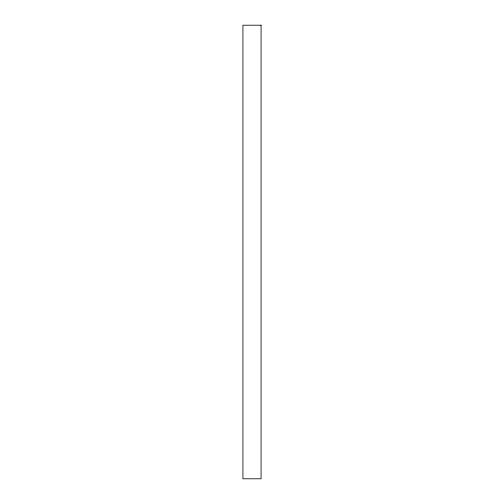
<?xml version="1.0" encoding="UTF-8"?>
<svg xmlns="http://www.w3.org/2000/svg" width="504" height="504" viewBox="0 0 504 504"><rect width="100%" height="100%" fill="white"/><g stroke="black" fill="none" stroke-linecap="round" stroke-linejoin="round"><path stroke-width="0.76" d="M261.072 25.2L242.928 25.2L242.928 478.8L261.072 478.8L261.072 25.2"/></g></svg>
